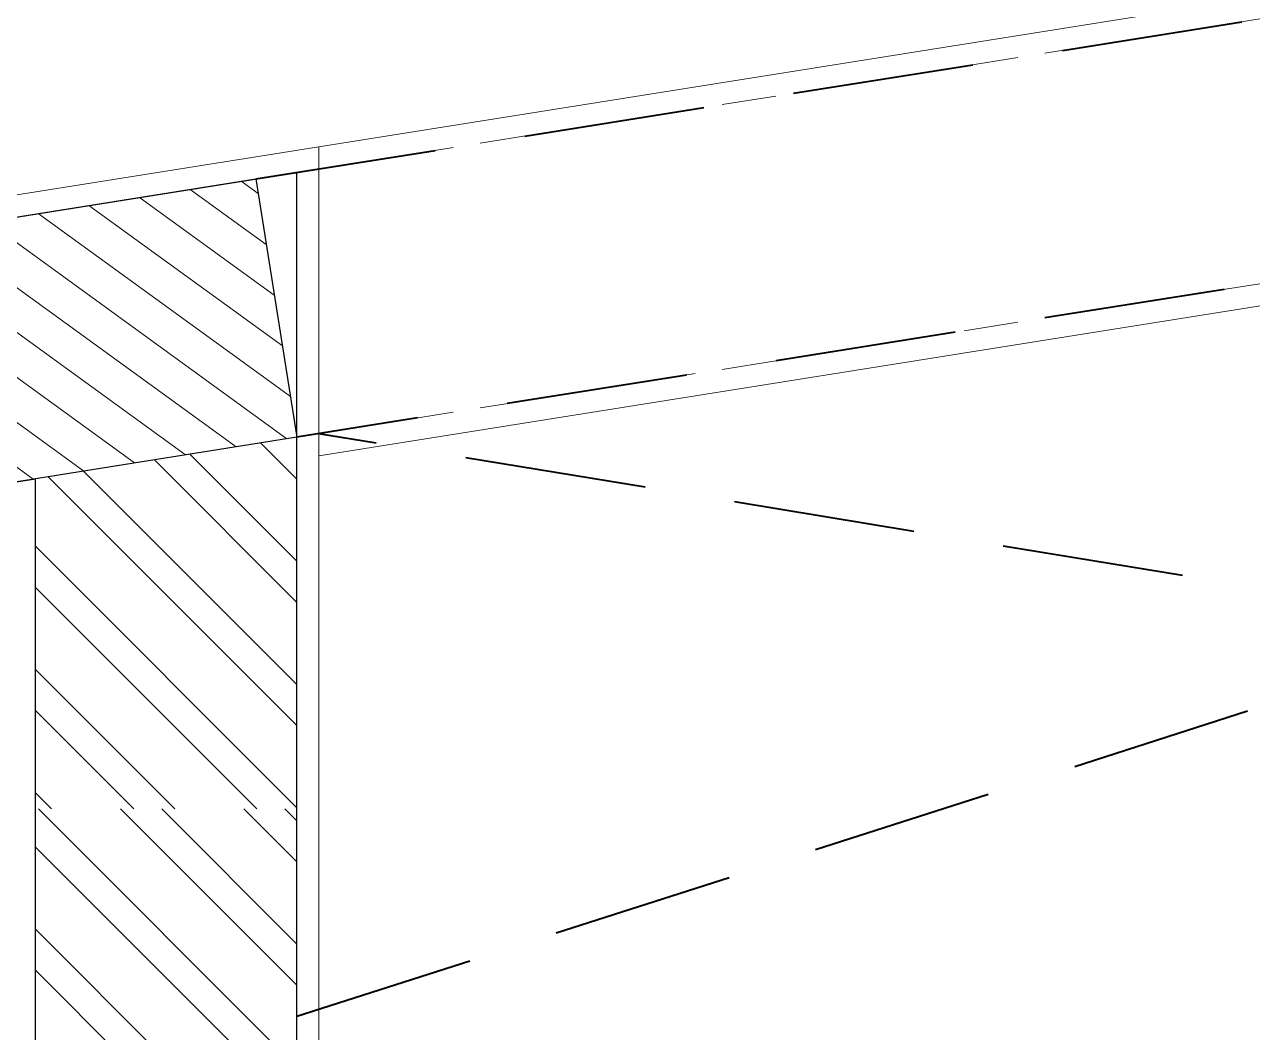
# Model space of a CAD drawing. Header units: inches. Extents: x -189347 to -188565, y -48525 to -47011.
# Drawn here: x -188978.07 to -188935.8, y -47117.92 to -47083.23 of the extents above; entities that cross this region are included whole.
import ezdxf

# ---------------------------------------------------------------- set-up
doc = ezdxf.new("R2010")
doc.units = ezdxf.units.IN
doc.header["$LTSCALE"] = 25
doc.header["$MEASUREMENT"] = 0
doc.linetypes.add('DASHED2', pattern=[0.375, 0.25, -0.125])
for name, color, linetype, lineweight in [('COLUMN', 1, 'Continuous', 30), ('COLUMNHATCH', 8, 'Continuous', 0), ('elevation', 6, 'Continuous', 9), ('hidden', 7, 'DASHED2', 5), ('PLASTER LINE', 1, 'Continuous', 5), ('PP--BEAM', 104, 'DASHED2', 40), ('PP-WALL', 7, 'Continuous', 30), ('sechatch', 8, 'Continuous', 0)]:
    doc.layers.add(name, color=color, linetype=linetype, lineweight=lineweight)

msp = doc.modelspace()

# ---------------------------------------------------------------- hatches: boundary and pattern name
at = {"layer": 'COLUMNHATCH', "ltscale": 5}
h = msp.add_hatch(dxfattribs=at)
h.set_pattern_fill('ANSI31', color=256, scale=10, angle=99.05005462872136, style=0)
h.set_pattern_definition([(144.0500546287213, (1408.373703062563, -2979.542852115163), (-0.7338478202626239, -1.011912731758918), [])])
h.paths.add_polyline_path([(-188987.8907226271, -47091.37131533204), (-188970.1147992326, -47088.53996451482), (-188968.699123824, -47097.42792621239), (-188986.4750472185, -47100.25927702962)])
at = {"layer": 'sechatch', "ltscale": 30}
h = msp.add_hatch(dxfattribs=at)
h.set_pattern_fill('ANSI32,_O', color=256, scale=8, angle=270)
h.set_pattern_definition([(315, (1408.373703062563, -2979.542852115163), (2.121320343559643, 2.121320343559641), []), (315, (1408.373703062563, -2980.95706567516), (2.121320343559643, 2.121320343559641), [])])
h.paths.add_polyline_path([(-188968.6991238234, -47097.4279262123), (-188977.6991238234, -47098.86144709268), (-188977.6991238234, -47110.228334192), (-188968.6991238234, -47110.228334192)])
h = msp.add_hatch(dxfattribs=at)
h.set_pattern_fill('ANSI32', color=256, scale=8, angle=270)
h.set_pattern_definition([(315, (1408.373703062563, -5979.542852115163), (2.121320343559643, 2.121320343559641), []), (315, (1408.373703062563, -5980.95706567516), (2.121320343559643, 2.121320343559641), [])])
h.paths.add_polyline_path([(-188968.6991238234, -47110.228334192), (-188977.6991238234, -47110.228334192), (-188977.6991238234, -47126.36745093922), (-188968.6991238234, -47126.36745093922)])

# ---------------------------------------------------------------- linework, layer by layer
at = {"layer": 'COLUMN'}
msp.add_lwpolyline([(-188987.8907226272, -47091.37131533195), (-188970.114799232, -47088.53996451473), (-188968.6991238234, -47097.4279262123), (-188986.4750472185, -47100.25927702952)], close=True, dxfattribs=at)
at = {"layer": 'elevation'}
for p, q in [((-188967.9491238235, -47087.43556130601, 18.937099490897), (-188705.4491238234, -47045.62453563766, 18.937099490897)), ((-188967.9491238235, -47098.06792035694, 18.937099490897), (-188846.4491238234, -47078.71538847616, 18.937099490897))]:
    msp.add_line(p, q, dxfattribs=at)
at = {"layer": 'hidden', "ltscale": 0.3}
for p, q in [((-188967.9491238235, -47088.19501552394, 18.937099490897), (-188846.4491238234, -47068.84248364315, 18.937099490897)), ((-188967.9491238235, -47097.308466139, 18.937099490897), (-188846.4491238234, -47077.95593425822, 18.937099490897))]:
    msp.add_line(p, q, dxfattribs=at)
at = {"layer": 'PLASTER LINE', "ltscale": 30}
for p, q in [((-189314.105149199, -47142.57132687636, 18.937099490897), (-188967.9491238235, -47087.43556130601, 18.937099490897)), ((-188967.9491238234, -47125.64944927918), (-188967.9491238235, -47087.43556130601))]:
    msp.add_line(p, q, dxfattribs=at)
at = {"layer": 'PP--BEAM'}
for p, q in [((-188970.1147992314, -47088.53996451485), (-188845.6991238226, -47068.72302356987)), ((-188844.1919969846, -47077.59593564487), (-188968.6991238227, -47097.42792621239)), ((-188968.6991238227, -47117.36745093932), (-188845.6991238226, -47077.83599680436)), ((-188845.6991238226, -47117.36745093931, -40.96600148421617), (-188967.9607313147, -47097.31031498152, 18.93709949089907))]:
    msp.add_line(p, q, dxfattribs=at)
at = {"layer": 'PP-WALL', "ltscale": 10}
for p, q in [((-189313.3405721193, -47143.20899918226, 18.937099490897), (-188968.6991238234, -47088.31447559725, 18.937099490897)), ((-188968.6991238234, -47126.36745093922), (-188968.6991238234, -47088.31447559725)), ((-189060.1991238234, -47112.00205515957, 18.937099490897), (-188977.6991238234, -47098.86144709239, 18.937099490897)), ((-188977.6991238234, -47198.36745093919), (-188977.6991238234, -47098.86144709239))]:
    msp.add_line(p, q, dxfattribs=at)

doc.saveas('drawing.dxf')
